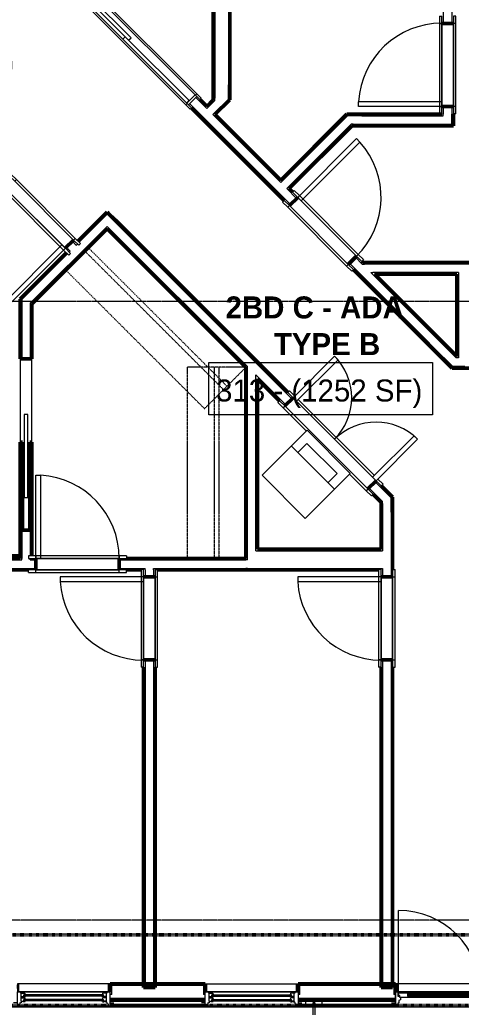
# Model space of a CAD drawing. Header units: inches. Extents: x -4235 to -464, y 9767 to 12347.
# Drawn here: x -2444.7 to -2264.3, y 11246.6 to 11650.4 of the extents above; entities that cross this region are included whole.
import ezdxf

# ---------------------------------------------------------------- set-up
doc = ezdxf.new("R2010")
doc.units = ezdxf.units.IN
doc.header["$MEASUREMENT"] = 0
for name, pattern in [('Dash', [0.25, 0.125, -0.125]), ('Dash 1_16_', [0.125, 0.0625, -0.0625]), ('Grid Line 1_2_', [0.875, 0.5, -0.125, 0.125, -0.125])]:
    doc.linetypes.add(name, pattern=pattern)
for name, color, linetype, lineweight in [('0-1', 7, 'Continuous', 5), ('0-2', 10, 'Continuous', 9), ('A-AREA-IDEN', 2, 'Continuous', 9), ('A-DOOR-1', 10, 'Continuous', 9), ('A-DOOR-2', 50, 'Continuous', 20), ('A-DOOR-3', 254, 'Continuous', 9), ('A-DOOR-5', 31, 'Continuous', 9), ('A-DOOR-6', 31, 'Continuous', 20), ('A-DOOR-FRAM', 31, 'Continuous', 9), ('A-DOOR-FRAM-1', 10, 'Continuous', 9), ('A-DOOR-FRAM-2', 50, 'Continuous', 20), ('A-DOOR-FRAM-3', 31, 'Continuous', 20), ('A-DOOR-GLAZ', 31, 'Continuous', 9), ('A-GLAZ-1', 151, 'Continuous', 9), ('A-GLAZ-2', 151, 'Continuous', 20), ('A-WALL', 113, 'Continuous', 13), ('A-WALL-1', 7, 'Continuous', 50), ('A-WALL-2', 250, 'Continuous', 13), ('A-WALL-3', 10, 'Continuous', 9), ('A-WALL-4', 254, 'Continuous', 9), ('A-WALL-5', 113, 'Continuous', 9), ('A-WALL-6', 113, 'Continuous', 50), ('C-PROP-LINE-1', 91, 'Dash 1_16_', 50), ('I-WALL-1', 7, 'Continuous', 50), ('P-SANR-FIXT-1', 10, 'Continuous', 9), ('Q-CASE-HDLN-1', 10, 'Dash', 9), ('Q-CASE-HDLN-2', 254, 'Dash', 9), ('S-GRID-1', 1, 'Grid Line 1_2_', 9)]:
    doc.layers.add(name, color=color, linetype=linetype, lineweight=lineweight)
doc.styles.add('Century Gothic', font='ufonts.com_century-gothic.ttf', dxfattribs={"height": 9})
doc.styles.add('Century Gothic_B', font='GOTHICB.TTF', dxfattribs={"height": 9})

# ---------------------------------------------------------------- blocks, each defined once
blk = doc.blocks.new('POCKET - FLUSH - 2-10 x 6-8-2882529-BACKGROUND - RCP - 3RD FLOOR')
at = {"layer": 'A-DOOR-2'}
for p, q in [((-39.67, 0.75), (-39.67, -0.75)), ((-5.67, 0.75), (-39.67, 0.75)), ((-5.67, -0.75), (-5.67, 0.75)), ((-39.67, -0.75), (-5.67, -0.75))]:
    blk.add_line(p, q, dxfattribs=at)
blk = doc.blocks.new('OD_CW_Closet - OD_CW_Closet-2622403-BACKGROUND - RCP - 3RD FLOOR')
at = {"layer": 'Q-CASE-HDLN-1'}
for p, q in [((80.94, 24), (80.85, 24)), ((80.94, 0), (80.94, 23.91)), ((0.74, 13), (80.94, 13)), ((0.74, 11), (80.94, 11)), ((0.74, 0), (80.94, 0))]:
    blk.add_line(p, q, dxfattribs=at)
at = {"layer": 'Q-CASE-HDLN-2'}
for p, q in [((80.85, 24), (0.74, 24)), ((0.74, 24), (0.74, 0)), ((80.94, 23.91), (80.94, 24))]:
    blk.add_line(p, q, dxfattribs=at)
blk = doc.blocks.new('OD_CW_Closet - OD_CW_Closet-3118720-BACKGROUND - RCP - 3RD FLOOR')
at = {"layer": 'Q-CASE-HDLN-1'}
for p, q in [((0.74, 24), (0.74, 0)), ((0.74, 13), (78.86, 13)), ((0.74, 11), (78.86, 11)), ((0.74, 0), (78.86, 0))]:
    blk.add_line(p, q, dxfattribs=at)
at = {"layer": 'Q-CASE-HDLN-2'}
for p, q in [((78.86, 24), (0.74, 24)), ((78.86, 0), (78.86, 24))]:
    blk.add_line(p, q, dxfattribs=at)
blk = doc.blocks.new('Stacked Washer and Dryer - 26_x25_ - Private-1352637-BACKGROUND - RCP - 3RD FLOOR')
at = {"layer": 'P-SANR-FIXT-1'}
for p, q in [((26, 12.5), (0, 12.5)), ((0, -12.5), (0, 12.5)), ((16.90625, 12.5), (16.90625, -12.5)), ((26, 12.5), (26, -12.5)), ((16.90625, 8.75), (22.09375, 8.75)), ((22.09375, 8.75), (22.09375, -8.75)), ((22.09375, -8.75), (16.90625, -8.75)), ((0, -12.5), (26, -12.5))]:
    blk.add_line(p, q, dxfattribs=at)
blk = doc.blocks.new('SWING - DOUBLE - FLUSH - 4-0 x 6-8 - DUMMY-V8-BACKGROUND - RCP - 3RD FLOOR')
at = {"layer": 'A-DOOR-1'}
for p, q in [((-24, 3.375), (-27, 3.375)), ((-27, 2.375), (-27, 3.375)), ((-27, 2.375), (-24, 2.375)), ((-24, 2.375), (-24, 3.375)), ((22, 3.375), (-22, 3.375)), ((-22, 2.375), (22, 2.375)), ((27, 3.375), (24, 3.375)), ((24, 2.375), (24, 3.375)), ((24, 2.375), (27, 2.375)), ((27, 2.375), (27, 3.375)), ((-24, -2.375), (-27, -2.375)), ((-27, -2.375), (-27, -3.375)), ((-27, -3.375), (-24, -3.375)), ((24, -2.375), (-24, -2.375)), ((-24, -2.375), (-24, -3.375)), ((-24, -3.375), (-10.6, -3.375)), ((14.4, -3.375), (24, -3.375)), ((27, -2.375), (24, -2.375)), ((24, -2.375), (24, -3.375)), ((24, -3.375), (27, -3.375)), ((27, -2.375), (27, -3.375))]:
    blk.add_line(p, q, dxfattribs=at)
for centre, start, end in [((-24, 2.375), 360, 90), ((24, 2.375), 90, 180)]:
    blk.add_arc(centre, 24, start, end, dxfattribs=at)
at = {"layer": 'A-DOOR-2'}
for p, q in [((-24, 2.375), (-24, 26.375)), ((-24, 26.375), (-22, 26.375)), ((-22, 26.375), (-22, 2.375)), ((24, 26.375), (22, 26.375)), ((22, 26.375), (22, 2.375)), ((24, 2.375), (24, 26.375)), ((-22, 2.375), (-24, 2.375)), ((22, 2.375), (24, 2.375))]:
    blk.add_line(p, q, dxfattribs=at)
at = {"layer": 'A-DOOR-3'}
for p, q in [((-24, 2.375), (-22, 2.375)), ((22, 2.375), (24, 2.375))]:
    blk.add_line(p, q, dxfattribs=at)
blk = doc.blocks.new('SWING - SINGLE - FLUSH - 2-10 x 6-8 - PRIVACY-3199405-BACKGROUND - RCP - 3RD FLOOR')
at = {"layer": 'A-DOOR-1'}
blk.add_arc((17, -2.37), 34.07, 180, 266.6343, dxfattribs=at)
at = {"layer": 'A-DOOR-2'}
for p, q in [((15, -2.37), (15, -36.38)), ((17, -2.37), (15, -2.37)), ((17, -2.37), (17, -36.38)), ((17, -36.38), (15, -36.38))]:
    blk.add_line(p, q, dxfattribs=at)
at = {"layer": 'A-DOOR-FRAM-1'}
for p, q in [((-17, 3.38), (-20, 3.38)), ((-20, 3.38), (-20, 2.38)), ((-20, 2.38), (-17, 2.38)), ((17, 3.38), (-17, 3.38)), ((-17, 3.38), (-17, 2.38)), ((-17, 2.38), (17, 2.38)), ((20, 3.38), (17, 3.38)), ((17, 3.38), (17, 2.38)), ((17, 2.38), (20, 2.38)), ((20, 3.38), (20, 2.38)), ((-17, -2.37), (-20, -2.37)), ((-20, -3.37), (-20, -2.37)), ((-20, -3.37), (-17, -3.37)), ((17, -2.37), (-17, -2.37)), ((-17, -3.37), (-17, -2.37)), ((-17, -3.37), (17, -3.37)), ((20, -2.37), (17, -2.37)), ((17, -3.37), (17, -2.37)), ((17, -3.37), (20, -3.37)), ((20, -3.37), (20, -2.37))]:
    blk.add_line(p, q, dxfattribs=at)
blk = doc.blocks.new('SWING - SINGLE - FLUSH - 2-10 x 6-8 - PRIVACY-3199407-BACKGROUND - RCP - 3RD FLOOR')
at = {"layer": 'A-DOOR-1'}
blk.add_arc((17, 2.37), 34.07, 93.3657, 180, dxfattribs=at)
at = {"layer": 'A-DOOR-2'}
for p, q in [((15, 2.37), (15, 36.38)), ((17, 36.38), (15, 36.38)), ((17, 2.37), (17, 36.38)), ((17, 2.37), (15, 2.37))]:
    blk.add_line(p, q, dxfattribs=at)
at = {"layer": 'A-DOOR-FRAM-1'}
for p, q in [((-17, 3.37), (-20, 3.37)), ((-20, 2.37), (-20, 3.37)), ((-20, 2.37), (-17, 2.37)), ((17, 3.37), (-17, 3.37)), ((-17, 2.37), (-17, 3.37)), ((-17, 2.37), (17, 2.37)), ((20, 3.37), (17, 3.37)), ((17, 2.37), (17, 3.37)), ((17, 2.37), (20, 2.37)), ((20, 2.37), (20, 3.37)), ((-17, -2.38), (-20, -2.38)), ((-20, -2.38), (-20, -3.38)), ((-20, -3.38), (-17, -3.38)), ((17, -2.38), (-17, -2.38)), ((-17, -2.38), (-17, -3.38)), ((-17, -3.38), (17, -3.38)), ((20, -2.38), (17, -2.38)), ((17, -2.38), (17, -3.38)), ((17, -3.38), (20, -3.38)), ((20, -2.38), (20, -3.38))]:
    blk.add_line(p, q, dxfattribs=at)
blk = doc.blocks.new('SWING - SINGLE - FLUSH - 2-10 x 6-8 - PASSAGE-3199423-BACKGROUND - RCP - 3RD FLOOR')
at = {"layer": 'A-DOOR-1'}
blk.add_arc((17, -2.37), 34.07, 180, 266.6343, dxfattribs=at)
at = {"layer": 'A-DOOR-2'}
for p, q in [((15, -2.37), (15, -36.38)), ((17, -2.37), (15, -2.37)), ((17, -2.37), (17, -36.38)), ((17, -36.38), (15, -36.38))]:
    blk.add_line(p, q, dxfattribs=at)
at = {"layer": 'A-DOOR-FRAM-1'}
for p, q in [((-17, 3.38), (-20, 3.38)), ((-20, 3.38), (-20, 2.38)), ((-20, 2.38), (-17, 2.38)), ((17, 3.38), (-17, 3.38)), ((-17, 3.38), (-17, 2.38)), ((-17, 2.38), (17, 2.38)), ((20, 3.38), (17, 3.38)), ((17, 3.38), (17, 2.38)), ((17, 2.38), (20, 2.38)), ((20, 3.38), (20, 2.38)), ((-17, -2.37), (-20, -2.37)), ((-20, -3.37), (-20, -2.37)), ((-20, -3.37), (-17, -3.37)), ((17, -2.37), (-17, -2.37)), ((-17, -3.37), (-17, -2.37)), ((-17, -3.37), (17, -3.37)), ((20, -2.37), (17, -2.37)), ((17, -3.37), (17, -2.37)), ((17, -3.37), (20, -3.37)), ((20, -3.37), (20, -2.37))]:
    blk.add_line(p, q, dxfattribs=at)
blk = doc.blocks.new('SLIDING - FLUSH - 6-0 x 6-8-3203587-BACKGROUND - RCP - 3RD FLOOR')
at = {"layer": 'A-DOOR-1'}
for p, q in [((-38.75, 2.25), (-38.75, 3)), ((-36.25, 3), (-38.75, 3)), ((-38.75, 2.25), (-36.25, 2.25)), ((36.25, 3), (-36.25, 3)), ((-36.25, 3), (-36.25, 2.25)), ((1, 2.25), (-36, 2.25)), ((-36, 2.25), (-36, 0.875)), ((-36, 0.875), (1, 0.875)), ((36, 0.875), (-1, 0.875)), ((-1, 0.875), (-1, -0.5)), ((1, 2.25), (1, 0.875)), ((36, 0.875), (36, -0.5)), ((36.25, 2.25), (36.25, 3)), ((36.25, 3), (38.75, 3)), ((38.75, 2.25), (36.25, 2.25)), ((38.75, 3), (38.75, 2.25)), ((-38.75, -3.25), (-38.75, -2.5)), ((-36.25, -2.5), (-38.75, -2.5)), ((-38.75, -3.25), (-36.25, -3.25)), ((-36.25, -2.5), (-36.25, -3.25)), ((-36.25, -3.25), (36.25, -3.25)), ((-1, -0.5), (36, -0.5)), ((36.25, -2.5), (38.75, -2.5)), ((36.25, -3.25), (36.25, -2.5)), ((38.75, -3.25), (36.25, -3.25)), ((38.75, -2.5), (38.75, -3.25))]:
    blk.add_line(p, q, dxfattribs=at)
at = {"layer": 'A-DOOR-FRAM-1'}
for p, q in [((-36, 2.25), (-37, 2.25)), ((-37, -2.5), (-37, 2.25)), ((-36, 2.25), (-36, -2.5)), ((36, 2.25), (1, 2.25)), ((36, -2.5), (36, 2.25)), ((36, 2.25), (37, 2.25)), ((37, 2.25), (37, -2.5)), ((-37, -2.5), (-36, -2.5)), ((-36, -2.5), (36, -2.5)), ((37, -2.5), (36, -2.5))]:
    blk.add_line(p, q, dxfattribs=at)
blk = doc.blocks.new('CTR - 1st Phase - Unit Layouts_rvt-1-BACKGROUND - RCP - 3RD FLOOR')
at = {"layer": 'A-WALL-1'}
for p, q in [((-2365.59, 11617.7), (-2365.59, 11679.36)), ((-2358.84, 11679.36), (-2358.84, 11624.45)), ((-2267.5, 11648.94), (-2272.25, 11648.94)), ((-2358.84, 11624.45), (-2358.84, 11618.62)), ((-2371.11, 11617.8), (-2368.3, 11614.99)), ((-2358.84, 11618.62), (-2358.84, 11617.73)), ((-2336.6, 11576.58), (-2374.47, 11614.44)), ((-2368.3, 11614.99), (-2365.59, 11617.7)), ((-2358.84, 11617.73), (-2364.94, 11611.63)), ((-2272.25, 11614.94), (-2267.5, 11614.94)), ((-2364.94, 11611.63), (-2338.07, 11584.76)), ((-2338.07, 11584.76), (-2311.02, 11611.82)), ((-2311.02, 11611.82), (-2310.13, 11611.82)), ((-2310.13, 11611.82), (-2304.3, 11611.82)), ((-2304.3, 11611.82), (-2272.25, 11611.82)), ((-2272.25, 11611.82), (-2272.25, 11611.94)), ((-2267.5, 11611.94), (-2267.5, 11611.82)), ((-2267.5, 11611.82), (-2267.5, 11607.69)), ((-2309.05, 11607.07), (-2334.71, 11581.4)), ((-2267.5, 11607.07), (-2309.05, 11607.07)), ((-2267.5, 11607.69), (-2267.5, 11607.07)), ((-2334.71, 11581.4), (-2333.25, 11579.94)), ((-2331.12, 11577.82), (-2334.48, 11574.46)), ((-2420.85, 11559.88), (-2408.95, 11571.79)), ((-2408.95, 11571.79), (-2408.51, 11571.34)), ((-2408.51, 11571.34), (-2405.59, 11568.43)), ((-2405.59, 11568.43), (-2335.14, 11497.98)), ((-2408.95, 11565.07), (-2439.75, 11534.27)), ((-2352.3, 11508.42), (-2408.95, 11565.07)), ((-2426.07, 11556.97), (-2422.71, 11560.32)), ((-2444.5, 11536.23), (-2425.62, 11555.11)), ((-2310.44, 11550.41), (-2307.08, 11553.77)), ((-2304.96, 11551.65), (-2304.48, 11551.17)), ((-2304.48, 11551.17), (-2258.07, 11551.17)), ((-2272.8, 11512.77), (-2308.32, 11548.29)), ((-2266.04, 11546.42), (-2299.73, 11546.42)), ((-2299.73, 11546.42), (-2266.08, 11512.77)), ((-2266.04, 11512.77), (-2266.04, 11546.42)), ((-2444.5, 11535.35), (-2444.5, 11536.23)), ((-2444.5, 11529.52), (-2444.5, 11535.35)), ((-2439.75, 11534.27), (-2439.75, 11511.72)), ((-2444.5, 11511.72), (-2444.5, 11529.52)), ((-2439.75, 11511.72), (-2444.5, 11511.72)), ((-2268.68, 11508.65), (-2272.8, 11512.77)), ((-2266.08, 11512.77), (-2266.04, 11512.77)), ((-2352.3, 11430.2), (-2352.3, 11508.42)), ((-2268.05, 11508.02), (-2268.68, 11508.65)), ((-2243.53, 11508.02), (-2268.05, 11508.02)), ((-2338.5, 11494.62), (-2347.55, 11503.67)), ((-2347.55, 11503.67), (-2347.55, 11433.95)), ((-2333.02, 11495.86), (-2336.38, 11492.5)), ((-2444.5, 11430.2), (-2444.5, 11477.72)), ((-2444.5, 11477.72), (-2443.62, 11477.72)), ((-2443.62, 11477.72), (-2443.62, 11441.72)), ((-2440.62, 11441.72), (-2440.62, 11477.72)), ((-2440.62, 11477.72), (-2439.75, 11477.72)), ((-2439.75, 11477.72), (-2439.75, 11431.2)), ((-2302.44, 11458.56), (-2299.08, 11461.92)), ((-2297.07, 11453.19), (-2300.32, 11456.44)), ((-2296.96, 11459.8), (-2292.32, 11455.16)), ((-2297.07, 11433.95), (-2297.07, 11453.19)), ((-2292.32, 11455.16), (-2292.32, 11454.28)), ((-2292.32, 11454.28), (-2292.32, 11448.44)), ((-2292.32, 11448.44), (-2292.32, 11425.65)), ((-2443.62, 11441.72), (-2440.62, 11441.72)), ((-2508.87, 11430.2), (-2444.5, 11430.2)), ((-2444.5, 11431.2), (-2504.5, 11431.2)), ((-2444.5, 11431.58), (-2444.5, 11431.2)), ((-2438.12, 11430.2), (-2438.12, 11425.45)), ((-2404.12, 11425.45), (-2404.12, 11430.2)), ((-2401.12, 11430.2), (-2352.3, 11430.2)), ((-2441.12, 11425.45), (-2508.87, 11425.45)), ((-2395.12, 11425.45), (-2401.12, 11425.45)), ((-2352.3, 11425.45), (-2388.37, 11425.45)), ((-2351.67, 11425.45), (-2352.3, 11425.45)), ((-2347.55, 11425.45), (-2351.67, 11425.45)), ((-2389.37, 11422.65), (-2394.12, 11422.65)), ((-2292.32, 11422.65), (-2297.07, 11422.65)), ((-2394.12, 11388.65), (-2389.37, 11388.65)), ((-2297.07, 11388.65), (-2292.32, 11388.65)), ((-2394.12, 11254.64), (-2394.12, 11385.65)), ((-2389.37, 11385.65), (-2389.37, 11254.64)), ((-2297.07, 11254.64), (-2297.07, 11385.65)), ((-2292.32, 11385.65), (-2292.32, 11254.64)), ((-2393.5, 11254.64), (-2394.12, 11254.64)), ((-2390, 11254.64), (-2393.5, 11254.64)), ((-2389.37, 11254.64), (-2390, 11254.64)), ((-2296.45, 11254.64), (-2297.07, 11254.64)), ((-2292.95, 11254.64), (-2296.45, 11254.64)), ((-2292.32, 11254.64), (-2292.95, 11254.64))]:
    blk.add_line(p, q, dxfattribs=at)
at = {"layer": 'A-WALL-2'}
for p, q in [((-2364.96, 11679.36), (-2364.96, 11618.33)), ((-2359.46, 11679.36), (-2359.46, 11623.83)), ((-2271.62, 11678.74), (-2271.62, 11648.94)), ((-2268.12, 11678.74), (-2268.12, 11648.94)), ((-2359.46, 11622.94), (-2359.46, 11623.83)), ((-2359.46, 11617.99), (-2359.46, 11622.94)), ((-2372.79, 11618.59), (-2368.3, 11614.11)), ((-2359.46, 11617.99), (-2365.38, 11612.07)), ((-2364.96, 11617.44), (-2364.96, 11618.33)), ((-2375.26, 11616.12), (-2334.04, 11574.9)), ((-2368.3, 11614.11), (-2367.86, 11614.55)), ((-2364.96, 11617.44), (-2367.86, 11614.55)), ((-2271.62, 11614.94), (-2271.62, 11611.82)), ((-2268.12, 11614.94), (-2268.12, 11611.82)), ((-2365.83, 11611.63), (-2365.38, 11612.07)), ((-2365.83, 11611.63), (-2338.07, 11583.88)), ((-2337.63, 11584.32), (-2310.76, 11611.19)), ((-2305.81, 11611.19), (-2310.76, 11611.19)), ((-2304.92, 11611.19), (-2305.81, 11611.19)), ((-2304.92, 11611.19), (-2271.62, 11611.19)), ((-2271.62, 11611.19), (-2271.62, 11611.82)), ((-2268.12, 11611.19), (-2268.12, 11611.82)), ((-2268.12, 11607.69), (-2268.12, 11611.19)), ((-2335.15, 11581.85), (-2309.31, 11607.69)), ((-2308.42, 11607.69), (-2309.31, 11607.69)), ((-2308.42, 11607.69), (-2268.12, 11607.69)), ((-2338.07, 11583.88), (-2337.63, 11584.32)), ((-2335.6, 11581.4), (-2335.15, 11581.85)), ((-2335.6, 11581.4), (-2331.57, 11577.37)), ((-2408.95, 11570.9), (-2420.41, 11559.44)), ((-2406.47, 11568.43), (-2408.95, 11570.9)), ((-2408.95, 11565.95), (-2440.37, 11534.53)), ((-2408.51, 11565.51), (-2408.95, 11565.95)), ((-2408.51, 11565.51), (-2351.67, 11508.68)), ((-2406.03, 11567.98), (-2406.47, 11568.43)), ((-2406.03, 11567.98), (-2333.46, 11495.42)), ((-2424.47, 11556.26), (-2425.62, 11557.41)), ((-2422, 11558.73), (-2423.15, 11559.88)), ((-2422, 11558.73), (-2421.56, 11558.29)), ((-2421.12, 11558.73), (-2421.56, 11558.29)), ((-2425.18, 11554.67), (-2443.87, 11535.98)), ((-2424.47, 11556.26), (-2424.03, 11555.82)), ((-2424.03, 11555.82), (-2424.47, 11555.37)), ((-2307.52, 11553.33), (-2304.74, 11550.55)), ((-2310, 11550.86), (-2282.45, 11523.31)), ((-2304.74, 11550.55), (-2303.86, 11550.55)), ((-2256.32, 11550.55), (-2303.86, 11550.55)), ((-2301.24, 11547.05), (-2300.36, 11547.05)), ((-2301.24, 11547.05), (-2277.5, 11523.31)), ((-2265.41, 11547.05), (-2300.36, 11547.05)), ((-2265.41, 11547.05), (-2265.41, 11546.42)), ((-2265.41, 11546.42), (-2265.41, 11512.77)), ((-2443.87, 11535.98), (-2443.87, 11531.03)), ((-2440.37, 11534.53), (-2440.37, 11533.64)), ((-2440.37, 11533.64), (-2440.37, 11511.72)), ((-2443.87, 11531.03), (-2443.87, 11530.14)), ((-2443.87, 11530.14), (-2443.87, 11511.72)), ((-2282.45, 11523.31), (-2271.92, 11512.77)), ((-2277.5, 11523.31), (-2266.97, 11512.77)), ((-2271.92, 11512.77), (-2271.29, 11512.15)), ((-2271.29, 11512.15), (-2267.79, 11508.65)), ((-2266.97, 11512.77), (-2266.34, 11512.15)), ((-2265.41, 11512.15), (-2266.34, 11512.15)), ((-2265.41, 11512.77), (-2265.41, 11512.15)), ((-2351.67, 11507.79), (-2351.67, 11508.68)), ((-2351.67, 11429.58), (-2351.67, 11507.79)), ((-2348.17, 11505.18), (-2335.94, 11492.94)), ((-2348.17, 11504.29), (-2348.17, 11505.18)), ((-2262.84, 11508.65), (-2267.79, 11508.65)), ((-2348.17, 11433.33), (-2348.17, 11504.29)), ((-2443.87, 11477.72), (-2443.87, 11430.2)), ((-2440.37, 11477.72), (-2440.37, 11431.2)), ((-2299.52, 11461.48), (-2292.95, 11454.9)), ((-2302, 11459), (-2296.45, 11453.45)), ((-2296.45, 11452.57), (-2296.45, 11453.45)), ((-2296.45, 11452.57), (-2296.45, 11433.33)), ((-2292.95, 11449.95), (-2292.95, 11454.9)), ((-2292.95, 11449.07), (-2292.95, 11449.95)), ((-2292.95, 11449.07), (-2292.95, 11422.65)), ((-2348.17, 11433.33), (-2347.55, 11433.33)), ((-2347.55, 11433.33), (-2297.07, 11433.33)), ((-2297.07, 11433.33), (-2296.45, 11433.33)), ((-2508.25, 11429.58), (-2443.87, 11429.58)), ((-2443.87, 11429.58), (-2443.87, 11430.2)), ((-2440.37, 11429.58), (-2440.37, 11430.2)), ((-2440.37, 11429.58), (-2438.12, 11429.58)), ((-2404.12, 11429.58), (-2352.3, 11429.58)), ((-2351.67, 11429.58), (-2352.3, 11429.58)), ((-2508.25, 11426.08), (-2438.12, 11426.08)), ((-2404.12, 11426.08), (-2393.5, 11426.08)), ((-2393.5, 11425.45), (-2393.5, 11426.08)), ((-2393.5, 11425.45), (-2393.5, 11422.65)), ((-2390, 11425.45), (-2390, 11426.08)), ((-2390, 11426.08), (-2352.3, 11426.08)), ((-2390, 11425.45), (-2390, 11422.65)), ((-2351.67, 11426.08), (-2352.3, 11426.08)), ((-2351.67, 11426.08), (-2348.17, 11426.08)), ((-2348.17, 11426.08), (-2347.55, 11426.08)), ((-2347.55, 11426.08), (-2297.07, 11426.08)), ((-2297.07, 11426.08), (-2296.45, 11426.08)), ((-2296.45, 11426.08), (-2296.45, 11422.65)), ((-2393.5, 11388.65), (-2393.5, 11255.26)), ((-2390, 11388.65), (-2390, 11255.26)), ((-2296.45, 11388.65), (-2296.45, 11255.26)), ((-2292.95, 11388.65), (-2292.95, 11255.26)), ((-2390, 11255.26), (-2393.5, 11255.26)), ((-2292.95, 11255.26), (-2296.45, 11255.26))]:
    blk.add_line(p, q, dxfattribs=at)
at = {"layer": 'A-WALL-3'}
for p, q in [((-2272.25, 11648.94), (-2272.25, 11614.94)), ((-2267.5, 11614.94), (-2267.5, 11648.94)), ((-2372.34, 11619.03), (-2375.7, 11615.68)), ((-2422.71, 11560.32), (-2446.75, 11584.37)), ((-2450.11, 11581.01), (-2426.07, 11556.97)), ((-2307.08, 11553.77), (-2331.12, 11577.82)), ((-2334.48, 11574.46), (-2310.44, 11550.41)), ((-2444.5, 11511.72), (-2444.5, 11477.72)), ((-2439.75, 11477.72), (-2439.75, 11511.72)), ((-2300.5, 11463.33), (-2331.61, 11494.45)), ((-2336.38, 11492.5), (-2302.44, 11458.56)), ((-2404.12, 11430.2), (-2438.12, 11430.2)), ((-2438.12, 11425.45), (-2404.12, 11425.45)), ((-2394.12, 11422.65), (-2394.12, 11388.65)), ((-2389.37, 11388.65), (-2389.37, 11422.65)), ((-2297.07, 11422.65), (-2297.07, 11388.65)), ((-2292.32, 11388.65), (-2292.32, 11422.65))]:
    blk.add_line(p, q, dxfattribs=at)
at = {"layer": 'A-WALL-4'}
for p, q in [((-2272.25, 11648.94), (-2267.5, 11648.94)), ((-2267.5, 11614.94), (-2272.25, 11614.94)), ((-2331.12, 11577.82), (-2334.48, 11574.46)), ((-2426.07, 11556.97), (-2422.71, 11560.32)), ((-2307.08, 11553.77), (-2310.44, 11550.41)), ((-2444.5, 11511.72), (-2439.75, 11511.72)), ((-2336.38, 11492.5), (-2333.02, 11495.86)), ((-2331.61, 11494.45), (-2333.02, 11495.86)), ((-2443.62, 11477.72), (-2444.5, 11477.72)), ((-2443.62, 11441.72), (-2443.62, 11477.72)), ((-2439.75, 11477.72), (-2440.62, 11477.72)), ((-2440.62, 11477.72), (-2440.62, 11441.72)), ((-2302.44, 11458.56), (-2299.08, 11461.92)), ((-2299.08, 11461.92), (-2300.5, 11463.33)), ((-2440.62, 11441.72), (-2443.62, 11441.72)), ((-2438.12, 11425.45), (-2438.12, 11430.2)), ((-2404.12, 11430.2), (-2404.12, 11425.45)), ((-2394.12, 11422.65), (-2389.37, 11422.65)), ((-2297.07, 11422.65), (-2292.32, 11422.65)), ((-2389.37, 11388.65), (-2394.12, 11388.65)), ((-2292.32, 11388.65), (-2297.07, 11388.65))]:
    blk.add_line(p, q, dxfattribs=at)
at = {"layer": 'I-WALL-1'}
for p, q in [((-2347.55, 11433.95), (-2297.07, 11433.95)), ((-2298.07, 11425.45), (-2347.55, 11425.45))]:
    blk.add_line(p, q, dxfattribs=at)
at = {"layer": '0-2'}
for name, p, rotation in [('SLIDING - FLUSH - 6-0 x 6-8-3203587-BACKGROUND - RCP - 3RD FLOOR', (-2400.28, 11643.43), 134.9999999998699), ('SWING - SINGLE - FLUSH - 2-10 x 6-8 - PRIVACY-3199405-BACKGROUND - RCP - 3RD FLOOR', (-2269.87, 11631.94), 269.9999999998219), ('SWING - SINGLE - FLUSH - 2-10 x 6-8 - PRIVACY-3199405-BACKGROUND - RCP - 3RD FLOOR', (-2320.78, 11564.11), 134.9999999998699), ('SWING - SINGLE - FLUSH - 2-10 x 6-8 - PRIVACY-3199405-BACKGROUND - RCP - 3RD FLOOR', (-2436.41, 11570.67), 314.9999999999997), ('OD_CW_Closet - OD_CW_Closet-2622403-BACKGROUND - RCP - 3RD FLOOR', (-2426.44, 11548.62), 314.9999999999441), ('SWING - DOUBLE - FLUSH - 4-0 x 6-8 - DUMMY-V8-BACKGROUND - RCP - 3RD FLOOR', (-2317.73, 11477.21), 314.9999999998498), ('OD_CW_Closet - OD_CW_Closet-3118720-BACKGROUND - RCP - 3RD FLOOR', (-2376.3, 11509.07), 269.9999999999417), ('POCKET - FLUSH - 2-10 x 6-8-2882529-BACKGROUND - RCP - 3RD FLOOR', (-2442.12, 11494.72), 89.99999999999787), ('Stacked Washer and Dryer - 26_x25_ - Private-1352637-BACKGROUND - RCP - 3RD FLOOR', (-2336.86, 11455.39), 44.99999999982275), ('SWING - SINGLE - FLUSH - 2-10 x 6-8 - PASSAGE-3199423-BACKGROUND - RCP - 3RD FLOOR', (-2421.12, 11427.83), 180), ('SWING - SINGLE - FLUSH - 2-10 x 6-8 - PRIVACY-3199407-BACKGROUND - RCP - 3RD FLOOR', (-2391.75, 11405.65), 89.99999999998862), ('SWING - SINGLE - FLUSH - 2-10 x 6-8 - PRIVACY-3199407-BACKGROUND - RCP - 3RD FLOOR', (-2294.7, 11405.65), 89.99999999994733)]:
    blk.add_blockref(name, p, dxfattribs=dict(at, rotation=rotation))
blk = doc.blocks.new('HOLLOW METAL - UNIT DOOR-2191978-BACKGROUND - RCP - 3RD FLOOR')
at = {"layer": 'A-DOOR-1'}
blk.add_arc((18, 4.125), 36, 90, 180, dxfattribs=at)
at = {"layer": 'A-DOOR-2'}
for p, q in [((18, 40.125), (16.25, 40.125)), ((16.25, 40.125), (16.25, 4.125)), ((18, 4.125), (18, 40.125)), ((16.25, 4.125), (18, 4.125))]:
    blk.add_line(p, q, dxfattribs=at)
at = {"layer": 'A-DOOR-FRAM-2'}
for p, q in [((-18, 4.125), (-20, 4.125)), ((-20, 4.125), (-20, -3.875)), ((-18, 2.1875), (-18, 4.125)), ((18, 4.125), (18, 2.1875)), ((20, 4.125), (18, 4.125)), ((20, -3.875), (20, 4.125)), ((-17.375, 2.1875), (-18, 2.1875)), ((-17.375, -1.9375), (-17.375, 2.1875)), ((18, 2.1875), (17.375, 2.1875)), ((17.375, 2.1875), (17.375, -1.9375)), ((-20, -3.875), (-18, -3.875)), ((-18, -3.875), (-18, -1.9375)), ((-18, -1.9375), (-17.375, -1.9375)), ((17.375, -1.9375), (18, -1.9375)), ((18, -1.9375), (18, -3.875)), ((18, -3.875), (20, -3.875))]:
    blk.add_line(p, q, dxfattribs=at)
blk = doc.blocks.new('CTR - 1st Phase - Common Walls_rvt-1-BACKGROUND - RCP - 3RD FLOOR')
at = {"layer": '0-2', "rotation": 225.0000000000052}
blk.add_blockref('HOLLOW METAL - UNIT DOOR-2191978-BACKGROUND - RCP - 3RD FLOOR', (-2474.13, 11647.46), dxfattribs=at)
blk = doc.blocks.new('Basic Wall _ EXT - FIBER CEMENT - LARGE - ___-2162457-BACKGROUND - RCP - 3RD FLOOR')
at = {"layer": 'A-WALL-5'}
for p, q in [((-2368.94, 11249.14), (-2407.71, 11249.14)), ((-2407.71, 11249.14), (-2368.94, 11249.14)), ((-2407.71, 11249.11), (-2368.94, 11249.11)), ((-2407.71, 11249.11), (-2368.94, 11249.11)), ((-2291.19, 11249.14), (-2330.91, 11249.14)), ((-2330.91, 11249.14), (-2291.19, 11249.14)), ((-2330.91, 11249.11), (-2291.19, 11249.11)), ((-2330.91, 11249.11), (-2291.19, 11249.11))]:
    blk.add_line(p, q, dxfattribs=at)
blk = doc.blocks.new('Basic Wall _ EXT - FIBER CEMENT - SMALL - ___-2145931-BACKGROUND - RCP - 3RD FLOOR')
at = {"layer": 'A-WALL-5'}
for p, q in [((-2758.02, 11246.93), (-2324.85, 11246.93)), ((-2758.02, 11246.86), (-2324.85, 11246.86)), ((-2407.71, 11249.81), (-2368.94, 11249.81)), ((-2407.71, 11249.81), (-2368.94, 11249.81)), ((-2407.71, 11247.39), (-2368.94, 11247.39)), ((-2407.71, 11247.39), (-2368.94, 11247.39)), ((-2407.71, 11247.31), (-2368.94, 11247.31)), ((-2330.91, 11249.81), (-2327.73, 11249.81)), ((-2330.91, 11249.81), (-2327.73, 11249.81)), ((-2330.91, 11247.39), (-2327.73, 11247.39)), ((-2330.91, 11247.39), (-2327.73, 11247.39)), ((-2330.91, 11247.31), (-2327.73, 11247.31)), ((-2327.73, 11247.39), (-2327.63, 11247.39)), ((-2327.73, 11247.39), (-2327.63, 11247.39)), ((-2327.73, 11247.31), (-2327.62, 11247.31)), ((-2327.72, 11249.81), (-2327.62, 11249.81)), ((-2327.72, 11249.81), (-2327.62, 11249.81)), ((-2327.62, 11247.39), (-2327.32, 11247.39)), ((-2327.62, 11247.39), (-2327.32, 11247.39)), ((-2327.62, 11247.31), (-2327.31, 11247.31)), ((-2327.59, 11249.81), (-2321.37, 11249.81)), ((-2327.59, 11249.81), (-2321.37, 11249.81)), ((-2327.26, 11247.31), (-2326.78, 11247.31)), ((-2327.25, 11247.39), (-2324.85, 11247.39)), ((-2327.25, 11247.39), (-2324.85, 11247.39)), ((-2326.74, 11247.31), (-2326.1, 11247.31)), ((-2326.06, 11247.31), (-2324.85, 11247.31)), ((-2324.8, 11247.39), (-2324.74, 11247.39)), ((-2324.8, 11247.39), (-2324.74, 11247.39)), ((-2324.8, 11247.31), (-2324.74, 11247.31)), ((-2324.8, 11246.93), (-2324.74, 11246.93)), ((-2324.8, 11246.86), (-2324.74, 11246.86)), ((-2324.74, 11247.39), (-2324.67, 11247.39)), ((-2324.74, 11247.39), (-2324.67, 11247.39)), ((-2324.74, 11247.31), (-2324.67, 11247.31)), ((-2324.74, 11246.93), (-2324.67, 11246.93)), ((-2324.74, 11246.86), (-2324.67, 11246.86)), ((-2324.66, 11247.39), (-2324.58, 11247.39)), ((-2324.66, 11247.39), (-2324.58, 11247.39)), ((-2324.66, 11247.31), (-2324.58, 11247.31)), ((-2324.66, 11246.93), (-2324.58, 11246.93)), ((-2324.66, 11246.86), (-2324.58, 11246.86)), ((-2324.57, 11247.39), (-2324.48, 11247.39)), ((-2324.57, 11247.39), (-2324.48, 11247.39)), ((-2324.57, 11247.31), (-2324.48, 11247.31)), ((-2324.57, 11246.93), (-2324.48, 11246.93)), ((-2324.57, 11246.86), (-2324.48, 11246.86)), ((-2324.48, 11247.39), (-2324.41, 11247.39)), ((-2324.48, 11247.39), (-2324.41, 11247.39)), ((-2324.48, 11247.31), (-2324.38, 11247.31)), ((-2324.48, 11246.93), (-2324.38, 11246.93)), ((-2324.48, 11246.86), (-2324.38, 11246.86)), ((-2324.38, 11247.39), (-2324.29, 11247.39)), ((-2324.38, 11247.39), (-2324.29, 11247.39)), ((-2324.38, 11247.31), (-2324.29, 11247.31)), ((-2324.38, 11246.93), (-2324.29, 11246.93)), ((-2324.38, 11246.86), (-2324.29, 11246.86)), ((-2324.29, 11247.39), (-2324.21, 11247.39)), ((-2324.29, 11247.39), (-2324.21, 11247.39)), ((-2324.29, 11247.31), (-2324.21, 11247.31)), ((-2324.29, 11246.93), (-2324.21, 11246.93)), ((-2324.29, 11246.86), (-2324.21, 11246.86)), ((-2324.21, 11247.39), (-2324.15, 11247.39)), ((-2324.21, 11247.39), (-2324.15, 11247.39)), ((-2324.21, 11247.31), (-2324.15, 11247.31)), ((-2324.21, 11246.93), (-2324.15, 11246.93)), ((-2324.21, 11246.86), (-2324.15, 11246.86)), ((-2324.1, 11247.39), (-2322.18, 11247.39)), ((-2324.1, 11247.39), (-2322.18, 11247.39)), ((-2324.1, 11247.31), (-2323.64, 11247.31)), ((-2324.1, 11246.93), (-2291.19, 11246.93)), ((-2324.1, 11246.86), (-2291.19, 11246.86)), ((-2323.59, 11247.31), (-2322.85, 11247.31)), ((-2322.82, 11247.31), (-2322.18, 11247.31)), ((-2322.15, 11247.31), (-2321.66, 11247.31)), ((-2322.14, 11247.39), (-2321.66, 11247.39)), ((-2322.14, 11247.39), (-2321.66, 11247.39)), ((-2321.65, 11247.31), (-2321.34, 11247.31)), ((-2321.64, 11247.39), (-2321.34, 11247.39)), ((-2321.64, 11247.39), (-2321.34, 11247.39)), ((-2321.34, 11249.81), (-2321.24, 11249.81)), ((-2321.34, 11249.81), (-2321.24, 11249.81)), ((-2321.33, 11247.39), (-2321.23, 11247.39)), ((-2321.33, 11247.39), (-2321.23, 11247.39)), ((-2321.33, 11247.31), (-2321.23, 11247.31)), ((-2321.23, 11249.81), (-2291.19, 11249.81)), ((-2321.23, 11249.81), (-2291.19, 11249.81)), ((-2321.23, 11247.39), (-2291.19, 11247.39)), ((-2321.23, 11247.39), (-2291.19, 11247.39)), ((-2321.23, 11247.31), (-2291.19, 11247.31))]:
    blk.add_line(p, q, dxfattribs=at)
blk = doc.blocks.new('Window-Double_Hung-Andersen-400_Series-Tilt_Wash - DOUBLE HUNG - COTTAGE - 3RD FLOOR-2888224-BACKGROUND - RCP - 3RD FLOOR')
at = {"layer": 'A-GLAZ-1'}
for p, q in [((-16.29, 2.5), (-15.7, 2.5)), ((-16.29, 2.12), (-15.7, 2.12)), ((-16.29, 0.56), (-15.7, 0.56)), ((-16.29, 0.19), (-15.7, 0.19)), ((-15.82, 2.5), (-15.82, 2.12)), ((-15.82, 0.56), (-15.82, 0.19)), ((-15.7, 2.63), (15.7, 2.63)), ((-15.7, 2.5), (15.7, 2.5)), ((-15.7, 2.12), (15.7, 2.12)), ((-15.7, 2), (15.7, 2)), ((-15.7, 0.69), (15.7, 0.69)), ((-15.7, 0.56), (15.7, 0.56)), ((-15.7, 0.19), (15.7, 0.19)), ((-15.7, 0.06), (15.7, 0.06)), ((16.29, 2.5), (15.7, 2.5)), ((16.29, 2.12), (15.7, 2.12)), ((16.29, 0.56), (15.7, 0.56)), ((16.29, 0.19), (15.7, 0.19)), ((15.82, 2.5), (15.82, 2.12)), ((15.82, 0.56), (15.82, 0.19)), ((-19.01, -2.44), (-19.01, -3.94)), ((-19.01, -2.44), (-18.95, -2.44)), ((-19.01, -3.94), (-18.95, -3.94)), ((18.95, -1.06), (-18.95, -1.06)), ((-18.95, -1.06), (-18.95, -4.44)), ((-18.32, -1.06), (-18.32, -4.44)), ((18.32, -1.06), (18.32, -4.44)), ((18.95, -4.44), (18.95, -1.06)), ((18.95, -2.44), (19.01, -2.44)), ((18.95, -3.94), (19.01, -3.94)), ((19.01, -3.94), (19.01, -2.44)), ((-18.95, -4.44), (18.95, -4.44))]:
    blk.add_line(p, q, dxfattribs=at)
at = {"layer": 'A-GLAZ-2'}
for p, q in [((19.01, 4.81), (-19.01, 4.81)), ((-19.01, 4.81), (-19.01, -1.06)), ((-18.2, 4.81), (-18.2, 4)), ((18.2, 4.81), (18.2, 4)), ((19.01, -1.06), (19.01, 4.81)), ((-19.01, 3.44), (-20.51, 3.44)), ((-18.2, 4), (-17.92, 4)), ((-17.92, 4), (-17.61, 3.19)), ((-17.61, 3.19), (-17.14, 3.19)), ((-17.42, 2.75), (-16.57, 2.75)), ((-17.42, 2.75), (-17.42, -0.56)), ((-17.42, 1.37), (-15.86, 1.37)), ((-17.42, 0.81), (-16.57, 0.81)), ((-17.14, 3.19), (-17.14, 2.75)), ((-15.86, 2.97), (-16.57, 2.97)), ((-16.57, 2.63), (-16.57, 2.97)), ((-15.7, 2.63), (-16.57, 2.63)), ((-15.86, 1.03), (-16.57, 1.03)), ((-16.57, 0.69), (-16.57, 1.03)), ((-15.7, 0.69), (-16.57, 0.69)), ((-16.29, 2.63), (-16.29, 2)), ((-15.7, 2), (-16.29, 2)), ((-16.29, 0.69), (-16.29, 0.06)), ((-15.7, 0.06), (-16.29, 0.06)), ((-15.86, 2.97), (-15.7, 2.63)), ((-15.86, 1.37), (-15.7, 2)), ((-15.86, 1.03), (-15.7, 0.69)), ((-15.86, -0.56), (-15.7, 0.06)), ((15.86, 2.97), (15.7, 2.63)), ((15.7, 2.63), (16.57, 2.63)), ((15.7, 2), (16.29, 2)), ((15.86, 1.37), (15.7, 2)), ((15.86, 1.03), (15.7, 0.69)), ((15.7, 0.69), (16.57, 0.69)), ((15.7, 0.06), (16.29, 0.06)), ((15.86, -0.56), (15.7, 0.06)), ((15.86, 2.97), (16.57, 2.97)), ((17.42, 1.37), (15.86, 1.37)), ((15.86, 1.03), (16.57, 1.03)), ((16.29, 2.63), (16.29, 2)), ((16.29, 0.69), (16.29, 0.06)), ((16.57, 2.63), (16.57, 2.97)), ((17.42, 2.75), (16.57, 2.75)), ((16.57, 0.69), (16.57, 1.03)), ((17.42, 0.81), (16.57, 0.81)), ((17.14, 3.19), (17.14, 2.75)), ((17.61, 3.19), (17.14, 3.19)), ((17.42, 2.75), (17.42, -0.56)), ((17.92, 4), (17.61, 3.19)), ((18.2, 4), (17.92, 4)), ((19.01, 3.44), (20.51, 3.44)), ((-19.01, -1.06), (19.01, -1.06)), ((-17.67, -0.78), (-18, -1.06)), ((-17.67, -0.78), (-17.67, -0.56)), ((-17.67, -0.56), (-15.86, -0.56)), ((17.67, -0.56), (15.86, -0.56)), ((17.67, -0.78), (17.67, -0.56)), ((17.67, -0.78), (18, -1.06))]:
    blk.add_line(p, q, dxfattribs=at)
blk = doc.blocks.new('Door-Inswing-Andersen-400_Series-Single - 3_ 0-1_8_ x 6_ 7-1_2_ - 3rd floor-2895869-BACKGROUND - RCP - 3RD FLOOR')
at = {"layer": 'A-DOOR-5'}
blk.add_line((16.87, -0.66), (16.87, -34.41), dxfattribs=at)
blk.add_arc((16.87, -0.66), 33.75, 180, 270, dxfattribs=at)
at = {"layer": 'A-DOOR-6'}
for p, q in [((-16.26, 0.42), (-16.87, 0.41)), ((-16.87, 0.41), (-16.87, -0.66)), ((-16.26, 1.06), (-16.26, 0.42)), ((-16.26, 1.06), (-12.44, 1.06)), ((-13.19, 0.66), (-12.44, 0.66)), ((-13.19, -0.66), (-13.19, 0.66)), ((-12.44, 0.75), (-12.47, 1.06)), ((12.44, 1.06), (-12.44, 1.06)), ((-12.44, 0.66), (-12.44, 0.75)), ((16.26, 1.06), (12.44, 1.06)), ((12.44, 0.75), (12.47, 1.06)), ((12.44, 0.66), (12.44, 0.75)), ((13.19, 0.66), (12.44, 0.66)), ((13.19, -0.66), (13.19, 0.66)), ((16.26, 1.06), (16.26, 0.42)), ((16.26, 0.42), (16.87, 0.41)), ((16.87, 0.41), (16.87, -0.66)), ((-16.87, -0.66), (-12.44, -0.66)), ((-12.44, -0.09), (-13.19, -0.09)), ((-13.19, -0.59), (-12.67, -0.59)), ((-13.19, -0.66), (-13.19, -0.59)), ((-12.67, -0.59), (-12.47, -0.34)), ((-12.47, -0.34), (-12.44, -0.16)), ((-12.44, -0.16), (-12.44, -0.09)), ((12.44, -0.66), (-12.44, -0.66)), ((12.44, -0.09), (13.19, -0.09)), ((12.44, -0.16), (12.44, -0.09)), ((12.47, -0.34), (12.44, -0.16)), ((16.87, -0.66), (12.44, -0.66)), ((12.67, -0.59), (12.47, -0.34)), ((13.19, -0.59), (12.67, -0.59)), ((13.19, -0.66), (13.19, -0.59))]:
    blk.add_line(p, q, dxfattribs=at)
at = {"layer": 'A-DOOR-FRAM'}
for p, q in [((-17.31, -1.13), (-17.94, -1.13)), ((-17.94, -1.13), (-17.94, -4.44)), ((-17.31, -4.44), (-17.31, -1.13)), ((17.94, -1.13), (17.31, -1.13)), ((17.31, -1.13), (17.31, -4.44)), ((17.94, -4.44), (17.94, -1.13)), ((-17.94, -4.44), (-17.31, -4.44)), ((17.31, -4.44), (17.94, -4.44))]:
    blk.add_line(p, q, dxfattribs=at)
at = {"layer": 'A-DOOR-FRAM-3'}
for p, q in [((18.06, 5.09), (-18.06, 5.09)), ((-18.06, 5.09), (-18.06, -1.13)), ((-18.06, 4.75), (-18.06, -1.13)), ((-18.06, 4.75), (-17.03, 4.75)), ((-17.03, 3.63), (-17.03, 4.75)), ((17.03, 3.63), (17.03, 4.75)), ((18.06, 4.75), (17.03, 4.75)), ((18.06, -1.13), (18.06, 5.09)), ((18.06, 4.75), (18.06, -1.13)), ((-19.69, 3.44), (-18.06, 3.44)), ((-16.69, 3.39), (-17.03, 3.63)), ((-17.03, 0.66), (-16.45, 0.66)), ((-17.03, -1.13), (-17.03, 0.66)), ((-16.69, 2.39), (-16.69, 3.39)), ((-16, 2.23), (-16.69, 2.39)), ((-16.45, 0.66), (-16.45, 1.09)), ((-16.45, 1.09), (-16, 1.09)), ((-16, 1.09), (-16, 2.23)), ((16, 2.23), (16.69, 2.39)), ((16, 1.09), (16, 2.23)), ((16.45, 1.09), (16, 1.09)), ((16.45, 0.66), (16.45, 1.09)), ((17.03, 0.66), (16.45, 0.66)), ((16.69, 3.39), (17.03, 3.63)), ((16.69, 2.39), (16.69, 3.39)), ((17.03, -1.13), (17.03, 0.66)), ((19.69, 3.44), (18.06, 3.44)), ((-17.69, -1.13), (-18.06, -1.13)), ((-18.06, -1.13), (18.06, -1.13)), ((-18.06, -1.13), (-17.03, -1.13)), ((18.06, -1.13), (17.03, -1.13))]:
    blk.add_line(p, q, dxfattribs=at)
at = {"layer": 'A-DOOR-GLAZ'}
for p, q in [((-12.44, 0.5), (-13.19, 0.5)), ((-13.19, 0.06), (-12.44, 0.06)), ((-12.98, 0.5), (-12.98, 0.06)), ((12.44, 0.66), (-12.44, 0.66)), ((12.44, 0.5), (-12.44, 0.5)), ((12.44, 0.06), (-12.44, 0.06)), ((12.44, 0.5), (13.19, 0.5)), ((13.19, 0.06), (12.44, 0.06)), ((12.98, 0.5), (12.98, 0.06)), ((12.44, -0.09), (-12.44, -0.09))]:
    blk.add_line(p, q, dxfattribs=at)
blk = doc.blocks.new('Window-Double_Hung-Andersen-400_Series-Tilt_Wash - DOUBLE HUNG - COTTAGE - 3RD FLOOR-V116-BACKGROUND - RCP - 3RD FLOOR')
at = {"layer": 'A-GLAZ-1'}
for p, q in [((-18.95, 4.44), (18.95, 4.44)), ((-18.95, 1.06), (-18.95, 4.44)), ((-18.32, 1.06), (-18.32, 4.44)), ((18.32, 1.06), (18.32, 4.44)), ((18.95, 4.44), (18.95, 1.06)), ((-19.01, 3.94), (-19.01, 2.44)), ((-18.95, 3.94), (-19.01, 3.94)), ((-18.95, 2.44), (-19.01, 2.44)), ((18.95, 1.06), (-18.95, 1.06)), ((19.01, 3.94), (18.95, 3.94)), ((19.01, 2.44), (18.95, 2.44)), ((19.01, 2.44), (19.01, 3.94)), ((-16.29, -0.19), (-15.7, -0.19)), ((-16.29, -0.56), (-15.7, -0.56)), ((-16.29, -2.13), (-15.7, -2.13)), ((-16.29, -2.5), (-15.7, -2.5)), ((-15.82, -0.56), (-15.82, -0.19)), ((-15.82, -2.5), (-15.82, -2.13)), ((-15.7, -0.06), (15.7, -0.06)), ((-15.7, -0.19), (15.7, -0.19)), ((-15.7, -0.56), (15.7, -0.56)), ((-15.7, -0.69), (15.7, -0.69)), ((-15.7, -2), (15.7, -2)), ((-15.7, -2.13), (15.7, -2.13)), ((-15.7, -2.5), (15.7, -2.5)), ((-15.7, -2.63), (15.7, -2.63)), ((16.29, -0.19), (15.7, -0.19)), ((16.29, -0.56), (15.7, -0.56)), ((16.29, -2.13), (15.7, -2.13)), ((16.29, -2.5), (15.7, -2.5)), ((15.82, -0.56), (15.82, -0.19)), ((15.82, -2.5), (15.82, -2.13))]:
    blk.add_line(p, q, dxfattribs=at)
at = {"layer": 'A-GLAZ-2'}
for p, q in [((-19.01, 1.06), (19.01, 1.06)), ((-19.01, -4.81), (-19.01, 1.06)), ((-17.67, 0.78), (-18, 1.06)), ((-17.67, 0.78), (-17.67, 0.56)), ((-17.67, 0.56), (-15.86, 0.56)), ((-17.42, -2.75), (-17.42, 0.56)), ((-15.86, 0.56), (-15.7, -0.06)), ((15.86, 0.56), (15.7, -0.06)), ((17.67, 0.56), (15.86, 0.56)), ((17.42, -2.75), (17.42, 0.56)), ((17.67, 0.78), (18, 1.06)), ((17.67, 0.78), (17.67, 0.56)), ((19.01, 1.06), (19.01, -4.81)), ((-19.01, -3.44), (-20.51, -3.44)), ((-18.2, -4), (-17.92, -4)), ((-18.2, -4.81), (-18.2, -4)), ((-17.92, -4), (-17.61, -3.19)), ((-17.61, -3.19), (-17.14, -3.19)), ((-17.42, -0.81), (-16.57, -0.81)), ((-17.42, -1.37), (-15.86, -1.37)), ((-17.42, -2.75), (-16.57, -2.75)), ((-17.14, -3.19), (-17.14, -2.75)), ((-16.57, -0.69), (-16.57, -1.03)), ((-15.7, -0.69), (-16.57, -0.69)), ((-15.86, -1.03), (-16.57, -1.03)), ((-16.57, -2.63), (-16.57, -2.97)), ((-15.7, -2.63), (-16.57, -2.63)), ((-15.86, -2.97), (-16.57, -2.97)), ((-16.29, -0.69), (-16.29, -0.06)), ((-15.7, -0.06), (-16.29, -0.06)), ((-16.29, -2.63), (-16.29, -2)), ((-15.7, -2), (-16.29, -2)), ((-15.86, -1.03), (-15.7, -0.69)), ((-15.86, -1.37), (-15.7, -2)), ((-15.86, -2.97), (-15.7, -2.63)), ((15.7, -0.06), (16.29, -0.06)), ((15.86, -1.03), (15.7, -0.69)), ((15.7, -0.69), (16.57, -0.69)), ((15.86, -1.37), (15.7, -2)), ((15.7, -2), (16.29, -2)), ((15.86, -2.97), (15.7, -2.63)), ((15.7, -2.63), (16.57, -2.63)), ((15.86, -1.03), (16.57, -1.03)), ((17.42, -1.37), (15.86, -1.37)), ((15.86, -2.97), (16.57, -2.97)), ((16.29, -0.69), (16.29, -0.06)), ((16.29, -2.63), (16.29, -2)), ((16.57, -0.69), (16.57, -1.03)), ((17.42, -0.81), (16.57, -0.81)), ((16.57, -2.63), (16.57, -2.97)), ((17.42, -2.75), (16.57, -2.75)), ((17.14, -3.19), (17.14, -2.75)), ((17.61, -3.19), (17.14, -3.19)), ((17.92, -4), (17.61, -3.19)), ((18.2, -4), (17.92, -4)), ((18.2, -4.81), (18.2, -4)), ((19.01, -3.44), (20.51, -3.44)), ((19.01, -4.81), (-19.01, -4.81))]:
    blk.add_line(p, q, dxfattribs=at)
blk = doc.blocks.new('Walls 95 - Walls 1-2573264-BACKGROUND - RCP - 3RD FLOOR')
at = {"layer": 'A-WALL-5'}
for p, q in [((-2327.73, 11249.14), (-2327.73, 11250.08)), ((-2327.73, 11250.08), (-2327.29, 11250.08)), ((-2325.32, 11250.08), (-2327.73, 11250.08)), ((-2327.73, 11247.64), (-2327.73, 11249.14)), ((-2327.73, 11247.5), (-2327.73, 11247.62)), ((-2327.73, 11247.39), (-2327.73, 11247.48)), ((-2327.73, 11247.15), (-2327.73, 11247.39)), ((-2327.73, 11247.15), (-2321.23, 11247.15)), ((-2327.29, 11247.15), (-2327.73, 11247.15)), ((-2327.29, 11250.08), (-2326.1, 11250.08)), ((-2324.86, 11247.15), (-2327.29, 11247.15)), ((-2326.1, 11250.08), (-2325.32, 11250.08)), ((-2325.32, 11250.08), (-2324.48, 11250.08)), ((-2322.18, 11250.08), (-2325.32, 11250.08)), ((-2324.85, 11247.64), (-2324.85, 11248.46)), ((-2324.85, 11247.5), (-2324.85, 11247.6)), ((-2324.85, 11247.39), (-2324.85, 11247.48)), ((-2324.85, 11247.15), (-2324.85, 11247.39)), ((-2324.85, 11246.52), (-2324.85, 11247.15)), ((-2324.85, 11246.37), (-2324.85, 11246.51)), ((-2324.75, 11247.15), (-2324.8, 11247.15)), ((-2324.67, 11247.15), (-2324.74, 11247.15)), ((-2324.58, 11247.15), (-2324.67, 11247.15)), ((-2324.48, 11247.15), (-2324.57, 11247.15)), ((-2324.48, 11250.08), (-2321.34, 11250.08)), ((-2324.38, 11247.15), (-2324.48, 11247.15)), ((-2324.29, 11247.15), (-2324.38, 11247.15)), ((-2324.21, 11247.15), (-2324.29, 11247.15)), ((-2324.15, 11247.15), (-2324.21, 11247.15)), ((-2324.1, 11248.46), (-2324.1, 11247.64)), ((-2324.1, 11247.6), (-2324.1, 11247.49)), ((-2324.1, 11247.48), (-2324.1, 11247.39)), ((-2324.1, 11247.39), (-2324.1, 11247.15)), ((-2324.1, 11247.15), (-2324.1, 11246.52)), ((-2321.23, 11247.15), (-2324.1, 11247.15)), ((-2324.1, 11246.51), (-2324.1, 11246.37)), ((-2321.66, 11250.08), (-2322.18, 11250.08)), ((-2321.23, 11250.08), (-2321.66, 11250.08)), ((-2321.34, 11250.08), (-2321.23, 11250.08)), ((-2321.23, 11250.08), (-2321.23, 11249.14)), ((-2321.23, 11249.14), (-2321.23, 11247.49)), ((-2321.23, 11247.48), (-2321.23, 11247.39)), ((-2321.23, 11247.39), (-2321.23, 11247.15)), ((-2324.85, 11203.04), (-2324.85, 11246.19)), ((-2324.1, 11246.19), (-2324.1, 11203.04))]:
    blk.add_line(p, q, dxfattribs=at)
for major_axis, start_param, end_param in [((0.375, 0), 2.094395, 3.141593), ((0.375, 0), 3.141593, 3.403249), ((0.375, 0), 3.404177, 3.664826), ((0.375, 0), 3.666584, 3.926299), ((0.375, 0), 3.928778, 4.187721), ((-0.375, 0), 4.712389, 5.235988), ((0.375, 0), 4.190755, 4.449148), ((0.375, 0), 4.45253, 4.710638), ((0.375, 0), 1.308997, 1.570796), ((0.375, 0), 4.71414, 4.972247), ((0.375, 0), 0, 1.308997), ((0.375, 0), 4.97563, 5.234023), ((0.375, 0), 5.237057, 5.496), ((0.375, 0), 5.498479, 5.758194), ((0.375, 0), 5.840308, 6.020601), ((0.375, 0), 6.021529, 6.260917)]:
    blk.add_ellipse((-2324.48, 11248.46), major_axis=major_axis, ratio=0.86769, start_param=start_param, end_param=end_param, dxfattribs=at)
at = {"layer": 'A-WALL-6', "flags": 128}
for points in [[(-2324.85, 11203.04), (-2324.84, 11203.14), (-2324.81, 11203.24), (-2324.76, 11203.32), (-2324.69, 11203.39), (-2324.61, 11203.44), (-2324.52, 11203.47), (-2324.43, 11203.47), (-2324.34, 11203.44), (-2324.26, 11203.39), (-2324.2, 11203.32), (-2324.15, 11203.24), (-2324.11, 11203.14), (-2324.1, 11203.04)], [(-2324.1, 11203.04), (-2324.11, 11202.93), (-2324.15, 11202.84), (-2324.2, 11202.75), (-2324.26, 11202.68), (-2324.34, 11202.63), (-2324.43, 11202.61), (-2324.52, 11202.61), (-2324.61, 11202.63), (-2324.69, 11202.68), (-2324.76, 11202.75), (-2324.81, 11202.84), (-2324.84, 11202.93), (-2324.85, 11203.04)]]:
    blk.add_lwpolyline(points, dxfattribs=at)
blk = doc.blocks.new('Family - ___-2835860-BACKGROUND - RCP - 3RD FLOOR')
at = {"layer": 'C-PROP-LINE-1'}
blk.add_line((-2067.92, 11247.39), (-3401.42, 11247.39), dxfattribs=at)
blk = doc.blocks.new('Family - ___-2835903-BACKGROUND - RCP - 3RD FLOOR')
at = {"layer": 'C-PROP-LINE-1'}
blk.add_line((-2096.82, 11276.29), (-3400.92, 11276.29), dxfattribs=at)
blk = doc.blocks.new('Family - ___-2835932-BACKGROUND - RCP - 3RD FLOOR')
at = {"layer": 'C-PROP-LINE-1'}
blk.add_line((-2067.92, 11247.39), (-3401.42, 11247.39), dxfattribs=at)

msp = doc.modelspace()

# ---------------------------------------------------------------- linework, layer by layer
at = {"layer": 'A-AREA-IDEN', "flags": 128}
msp.add_lwpolyline([(-2367.48, 11510.33), (-2275.99, 11510.33), (-2275.99, 11488.83), (-2367.48, 11488.83)], close=True, dxfattribs=at)
at = {"layer": 'A-WALL'}
for p, q in [((-2407.09, 11251.83), (-2407.09, 11255.64)), ((-2407.09, 11255.64), (-2369.56, 11255.64)), ((-2369.56, 11255.64), (-2369.56, 11251.83)), ((-2330.29, 11251.83), (-2330.29, 11255.64)), ((-2330.29, 11255.64), (-2291.81, 11255.64)), ((-2291.81, 11255.64), (-2291.81, 11251.83)), ((-2407.09, 11251.83), (-2407.71, 11251.83)), ((-2368.94, 11251.83), (-2369.56, 11251.83)), ((-2330.29, 11251.83), (-2330.91, 11251.83)), ((-2291.19, 11251.83), (-2291.81, 11251.83)), ((-2368.94, 11250.14), (-2407.71, 11250.14)), ((-2368.94, 11249.14), (-2407.71, 11249.14)), ((-2368.94, 11247.64), (-2407.71, 11247.64)), ((-2291.19, 11250.14), (-2330.91, 11250.14)), ((-2291.19, 11249.14), (-2330.91, 11249.14)), ((-2291.19, 11247.64), (-2330.91, 11247.64))]:
    msp.add_line(p, q, dxfattribs=at)
at = {"layer": 'A-WALL-5'}
for p, q in [((-2407.71, 11256.26), (-2407.77, 11256.26)), ((-2368.87, 11256.26), (-2368.94, 11256.26)), ((-2330.91, 11256.26), (-2330.97, 11256.26)), ((-2291.06, 11256.26), (-2291.19, 11256.26)), ((-2255.81, 11256.26), (-2290.44, 11256.26))]:
    msp.add_line(p, q, dxfattribs=at)
at = {"layer": 'A-WALL-6'}
for p, q in [((-2407.71, 11256.26), (-2368.94, 11256.26)), ((-2407.71, 11252.89), (-2407.71, 11256.26)), ((-2368.94, 11256.26), (-2368.94, 11252.89)), ((-2330.91, 11256.26), (-2291.19, 11256.26)), ((-2330.91, 11252.89), (-2330.91, 11256.26)), ((-2291.19, 11256.26), (-2291.19, 11252.95)), ((-2368.94, 11247.39), (-2407.71, 11247.39)), ((-2291.19, 11247.39), (-2330.91, 11247.39))]:
    msp.add_line(p, q, dxfattribs=at)
at = {"layer": 'S-GRID-1'}
for p, q in [((-464.45, 11535.19), (-4185.7, 11535.19)), ((-464.45, 11282.19), (-4185.7, 11282.19))]:
    msp.add_line(p, q, dxfattribs=at)

# ---------------------------------------------------------------- block references
at = {"layer": '0-1'}
for name in ['CTR - 1st Phase - Unit Layouts_rvt-1-BACKGROUND - RCP - 3RD FLOOR', 'CTR - 1st Phase - Common Walls_rvt-1-BACKGROUND - RCP - 3RD FLOOR']:
    msp.add_blockref(name, (0, 0), dxfattribs=at)
at = {"layer": 'A-DOOR-5', "rotation": 180}
msp.add_blockref('Door-Inswing-Andersen-400_Series-Single - 3_ 0-1_8_ x 6_ 7-1_2_ - 3rd floor-2895869-BACKGROUND - RCP - 3RD FLOOR', (-2273.12, 11251.83), dxfattribs=at)
at = {"layer": 'A-GLAZ-1', "rotation": 180}
msp.add_blockref('Window-Double_Hung-Andersen-400_Series-Tilt_Wash - DOUBLE HUNG - COTTAGE - 3RD FLOOR-2888224-BACKGROUND - RCP - 3RD FLOOR', (-2426.72, 11251.83), dxfattribs=at)
at = {"layer": 'A-GLAZ-1'}
msp.add_blockref('Window-Double_Hung-Andersen-400_Series-Tilt_Wash - DOUBLE HUNG - COTTAGE - 3RD FLOOR-V116-BACKGROUND - RCP - 3RD FLOOR', (-2349.92, 11251.83), dxfattribs=at)
at = {"layer": 'A-WALL-5'}
for name in ['Basic Wall _ EXT - FIBER CEMENT - SMALL - ___-2145931-BACKGROUND - RCP - 3RD FLOOR', 'Basic Wall _ EXT - FIBER CEMENT - LARGE - ___-2162457-BACKGROUND - RCP - 3RD FLOOR', 'Walls 95 - Walls 1-2573264-BACKGROUND - RCP - 3RD FLOOR']:
    msp.add_blockref(name, (0, 0), dxfattribs=at)
at = {"layer": 'C-PROP-LINE-1'}
for name in ['Family - ___-2835860-BACKGROUND - RCP - 3RD FLOOR', 'Family - ___-2835932-BACKGROUND - RCP - 3RD FLOOR', 'Family - ___-2835903-BACKGROUND - RCP - 3RD FLOOR']:
    msp.add_blockref(name, (0, 0), dxfattribs=at)

# ---------------------------------------------------------------- texts
at = {"layer": 'A-AREA-IDEN', "char_height": 9, "attachment_point": 1}
for s, insert, width, style in [('2BD C - ADA', (-2360.61, 11537.3), 93.93, 'Century Gothic_B'), ('TYPE B', (-2340.86, 11522.3), 46.359, 'Century Gothic_B'), ('313 - (1252 SF)', (-2364.48, 11503.33), 103.323, 'Century Gothic')]:
    msp.add_mtext(s, dxfattribs=dict(at, insert=insert, width=width, style=style))

doc.saveas('drawing.dxf')
